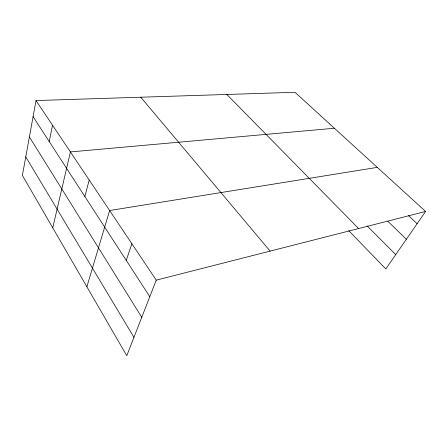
<?xml version="1.0" encoding="UTF-8"?>
<svg xmlns="http://www.w3.org/2000/svg" width="448" height="448" viewBox="0 0 448 448"><rect width="100%" height="100%" fill="white"/><g stroke="black" fill="none" stroke-linecap="round" stroke-linejoin="round"><path stroke-width="0.67" d="M36.014 100.559L22.4 175.409L126.778 355.712L156.246 280.151L425.6 211.462L294.991 92.288L36.014 100.559L156.246 280.151M49.19 141.501L52.534 125.238M52.752 227.842L70.403 151.934L334.404 128.246M84.862 196.532L89.208 180.018M86.878 286.793L109.626 210.521L377.283 167.373M126.246 260.366L131.886 243.768M425.6 211.462L385.812 268.962L348.779 230.664M408.52 215.662L417.116 223.72M387.878 221.306L406.375 239.243M367.158 225.96L395.741 254.615M226.834 94.466L358.585 228.553M140.756 97.216L270.127 251.11M33.085 116.654L149.794 296.699M29.394 136.931L141.758 317.307M25.766 156.89L133.941 337.338"/></g></svg>
